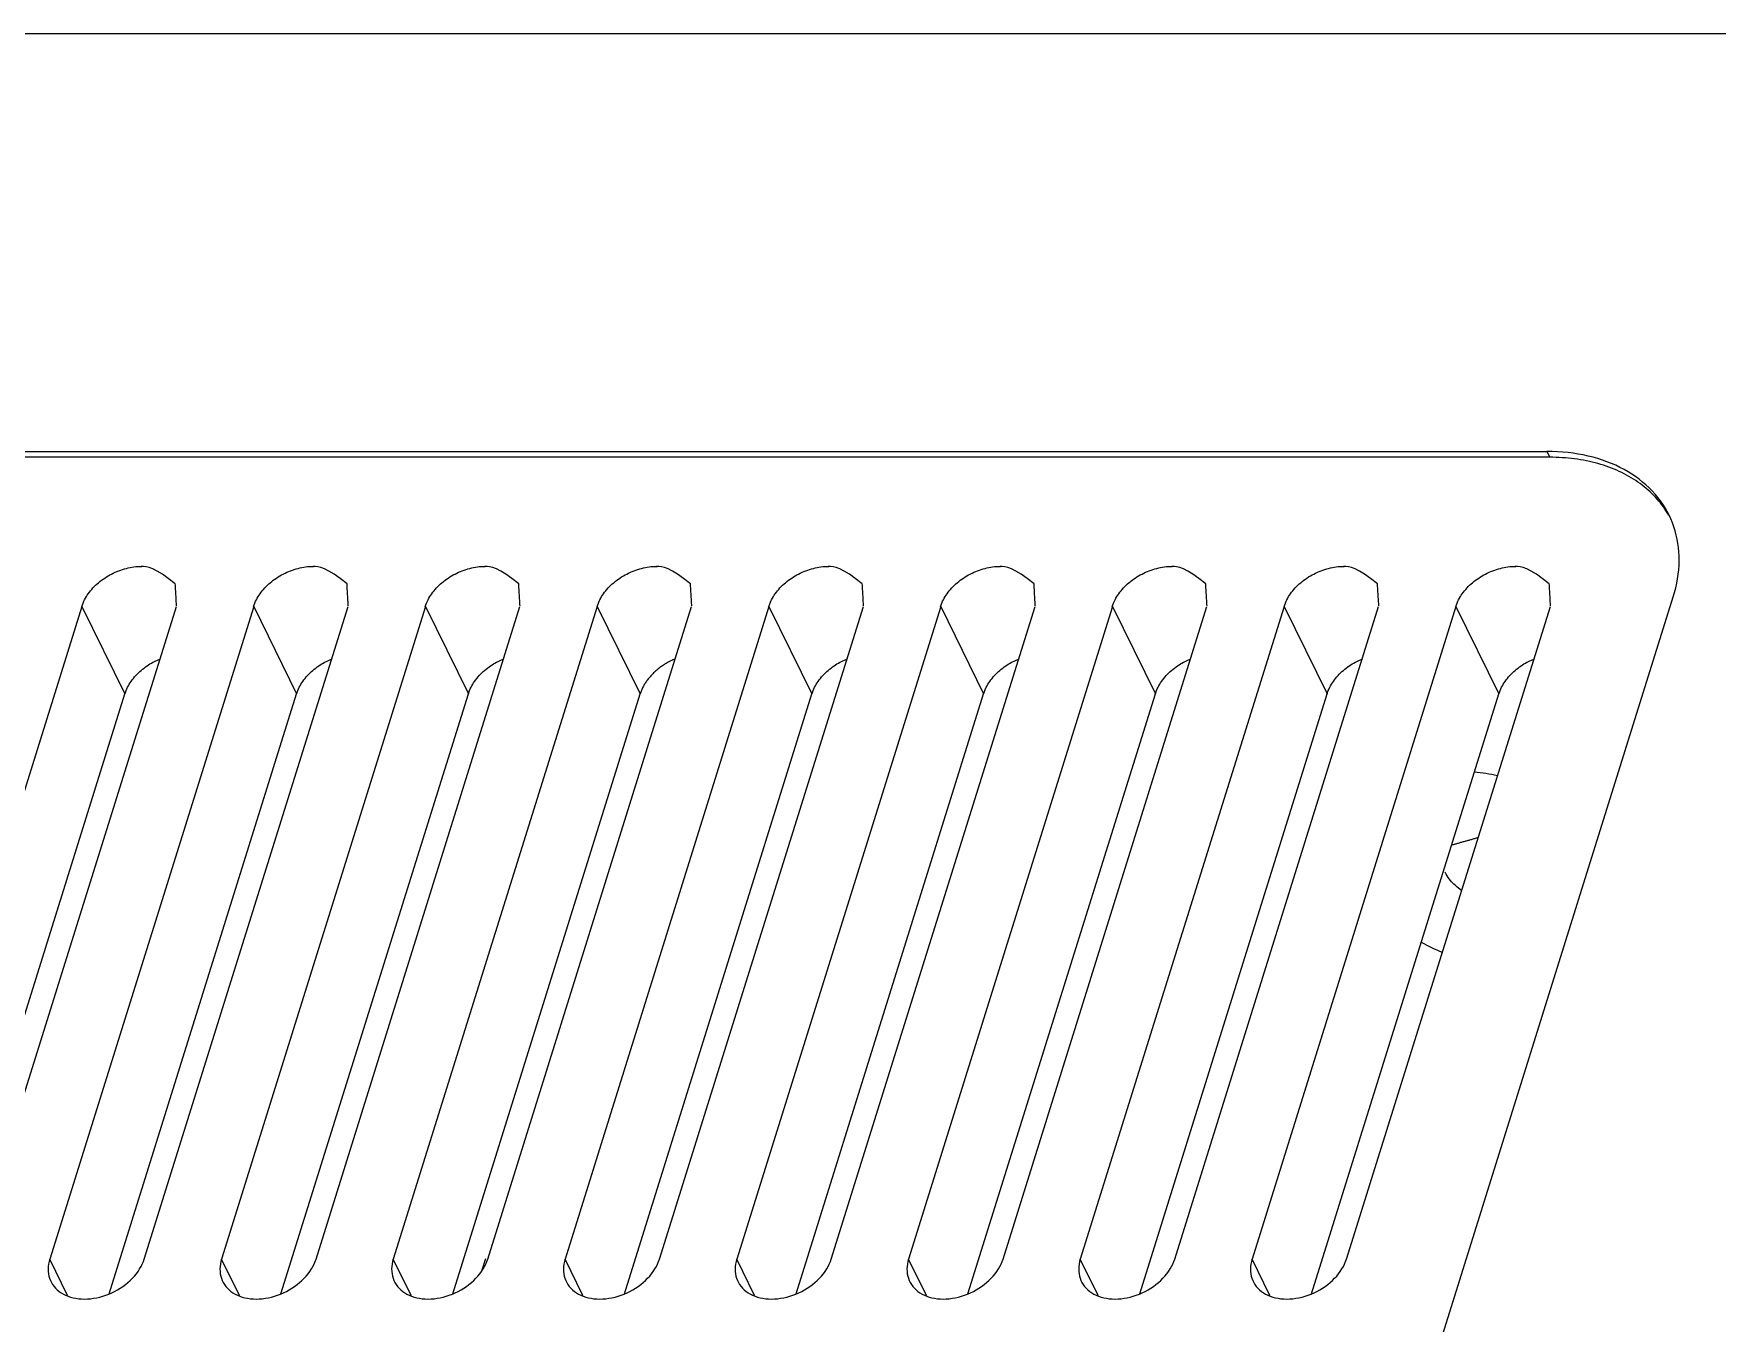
# Model space of a CAD drawing. Header units: millimetres. Extents: x 5016 to 6204, y 3065 to 3485.
# Drawn here: x 6054.75 to 6090.87, y 3240.02 to 3267.69 of the extents above; entities that cross this region are included whole.
import ezdxf

# ---------------------------------------------------------------- set-up
doc = ezdxf.new("R2010")
doc.units = ezdxf.units.MM

msp = doc.modelspace()

# ---------------------------------------------------------------- linework, layer by layer
at = {"color": 7}
for p, q in [((6110.657, 3267.687), (5969.893, 3267.687)), ((5987.738, 3258.723), (6087.212, 3258.723)), ((6087.273, 3258.599), (5987.799, 3258.599)), ((6087.212, 3258.723), (6087.273, 3258.599)), ((6079.859, 3223.386), (6089.922, 3255.603)), ((6055.787, 3255.4), (6051.413, 3241.398)), ((6053.44, 3241.398), (6057.814, 3255.4)), ((6059.471, 3255.4), (6055.098, 3241.398)), ((6055.787, 3255.4), (6056.708, 3253.524)), ((6057.124, 3241.398), (6061.498, 3255.4)), ((6063.156, 3255.4), (6058.782, 3241.398)), ((6059.471, 3255.4), (6060.392, 3253.524)), ((6060.808, 3241.398), (6065.182, 3255.4)), ((6066.84, 3255.4), (6062.466, 3241.398)), ((6063.156, 3255.4), (6064.077, 3253.524)), ((6064.493, 3241.398), (6068.866, 3255.4)), ((6070.524, 3255.4), (6066.15, 3241.398)), ((6066.84, 3255.4), (6067.761, 3253.524)), ((6068.177, 3241.398), (6072.551, 3255.4)), ((6074.208, 3255.4), (6069.835, 3241.398)), ((6070.524, 3255.4), (6071.445, 3253.524)), ((6071.861, 3241.398), (6076.235, 3255.4)), ((6077.893, 3255.4), (6073.519, 3241.398)), ((6074.208, 3255.4), (6075.129, 3253.524)), ((6075.545, 3241.398), (6079.919, 3255.4)), ((6081.577, 3255.4), (6077.203, 3241.398)), ((6077.893, 3255.4), (6078.814, 3253.524)), ((6079.229, 3241.398), (6083.603, 3255.4)), ((6085.261, 3255.4), (6080.887, 3241.398)), ((6081.577, 3255.4), (6082.498, 3253.524)), ((6082.914, 3241.398), (6087.287, 3255.4)), ((6085.261, 3255.4), (6086.182, 3253.524)), ((6052.687, 3240.65), (6056.708, 3253.524)), ((6056.371, 3240.65), (6060.392, 3253.524)), ((6060.056, 3240.65), (6064.077, 3253.524)), ((6063.74, 3240.65), (6067.761, 3253.524)), ((6067.424, 3240.65), (6071.445, 3253.524)), ((6071.108, 3240.65), (6075.129, 3253.524)), ((6074.793, 3240.65), (6078.814, 3253.524)), ((6078.477, 3240.65), (6082.498, 3253.524)), ((6082.161, 3240.65), (6086.182, 3253.524)), ((6055.48, 3240.618), (6055.098, 3241.398)), ((6059.165, 3240.618), (6058.782, 3241.398)), ((6062.849, 3240.618), (6062.466, 3241.398)), ((6064.371, 3241.164), (6064.45, 3241.412)), ((6066.533, 3240.618), (6066.15, 3241.398)), ((6070.217, 3240.618), (6069.835, 3241.398)), ((6073.902, 3240.618), (6073.519, 3241.398)), ((6077.586, 3240.618), (6077.203, 3241.398)), ((6081.27, 3240.618), (6080.887, 3241.398))]:
    msp.add_line(p, q, dxfattribs=at)
for points in [[(6089.922, 3255.603, 0), (6089.951, 3255.701, 0), (6089.976, 3255.799, 0), (6089.997, 3255.896, 0), (6090.015, 3255.994, 0), (6090.029, 3256.091, 0), (6090.039, 3256.187, 0), (6090.046, 3256.283, 0), (6090.049, 3256.379, 0), (6090.048, 3256.473, 0), (6090.043, 3256.567, 0), (6090.034, 3256.66, 0), (6090.022, 3256.751, 0), (6090.006, 3256.842, 0), (6089.986, 3256.931, 0), (6089.963, 3257.019, 0), (6089.936, 3257.106, 0), (6089.905, 3257.191, 0), (6089.871, 3257.275, 0), (6089.833, 3257.357, 0), (6089.791, 3257.437, 0), (6089.746, 3257.515, 0), (6089.698, 3257.592, 0), (6089.646, 3257.666, 0), (6089.591, 3257.739, 0), (6089.532, 3257.809, 0), (6089.47, 3257.877, 0), (6089.405, 3257.943, 0), (6089.337, 3258.007, 0), (6089.266, 3258.068, 0), (6089.192, 3258.127, 0), (6089.115, 3258.183, 0), (6089.035, 3258.237, 0), (6088.952, 3258.289, 0), (6088.867, 3258.337, 0), (6088.779, 3258.383, 0), (6088.688, 3258.426, 0), (6088.595, 3258.466, 0), (6088.5, 3258.504, 0), (6088.403, 3258.539, 0), (6088.303, 3258.57, 0), (6088.202, 3258.599, 0), (6088.098, 3258.625, 0), (6087.993, 3258.648, 0), (6087.885, 3258.668, 0), (6087.777, 3258.685, 0), (6087.666, 3258.698, 0), (6087.555, 3258.709, 0), (6087.442, 3258.717, 0), (6087.328, 3258.722, 0), (6087.212, 3258.723, 0)], [(6089.829, 3257.353, 0), (6089.802, 3257.399, 0), (6089.774, 3257.444, 0), (6089.744, 3257.489, 0), (6089.713, 3257.533, 0), (6089.681, 3257.576, 0), (6089.648, 3257.618, 0), (6089.614, 3257.66, 0), (6089.579, 3257.701, 0), (6089.542, 3257.741, 0), (6089.505, 3257.78, 0), (6089.466, 3257.819, 0), (6089.426, 3257.857, 0), (6089.385, 3257.894, 0), (6089.343, 3257.93, 0), (6089.3, 3257.965, 0), (6089.256, 3258, 0), (6089.211, 3258.033, 0), (6089.165, 3258.066, 0), (6089.118, 3258.098, 0), (6089.07, 3258.129, 0), (6089.021, 3258.159, 0), (6088.971, 3258.188, 0), (6088.921, 3258.216, 0), (6088.869, 3258.244, 0), (6088.816, 3258.27, 0), (6088.763, 3258.295, 0), (6088.709, 3258.32, 0), (6088.654, 3258.343, 0), (6088.598, 3258.365, 0), (6088.541, 3258.387, 0), (6088.484, 3258.407, 0), (6088.425, 3258.427, 0), (6088.366, 3258.445, 0), (6088.307, 3258.463, 0), (6088.247, 3258.479, 0), (6088.185, 3258.494, 0), (6088.124, 3258.509, 0), (6088.062, 3258.522, 0), (6087.999, 3258.534, 0), (6087.935, 3258.545, 0), (6087.871, 3258.555, 0), (6087.807, 3258.564, 0), (6087.742, 3258.572, 0), (6087.676, 3258.579, 0), (6087.61, 3258.585, 0), (6087.543, 3258.59, 0), (6087.476, 3258.594, 0), (6087.409, 3258.596, 0), (6087.341, 3258.598, 0), (6087.273, 3258.599, 0)], [(6068.508, 3254.27, 0), (6068.486, 3254.261, 0), (6068.465, 3254.252, 0), (6068.444, 3254.242, 0), (6068.423, 3254.232, 0), (6068.403, 3254.221, 0), (6068.382, 3254.211, 0), (6068.362, 3254.2, 0), (6068.341, 3254.188, 0), (6068.321, 3254.177, 0), (6068.301, 3254.165, 0), (6068.282, 3254.153, 0), (6068.262, 3254.14, 0), (6068.243, 3254.127, 0), (6068.224, 3254.114, 0), (6068.206, 3254.101, 0), (6068.187, 3254.088, 0), (6068.169, 3254.074, 0), (6068.151, 3254.06, 0), (6068.133, 3254.046, 0), (6068.116, 3254.031, 0), (6068.099, 3254.016, 0), (6068.082, 3254.002, 0), (6068.066, 3253.986, 0), (6068.05, 3253.971, 0), (6068.034, 3253.956, 0), (6068.018, 3253.94, 0), (6068.003, 3253.924, 0), (6067.988, 3253.908, 0), (6067.974, 3253.891, 0), (6067.96, 3253.875, 0), (6067.946, 3253.858, 0), (6067.933, 3253.842, 0), (6067.92, 3253.825, 0), (6067.907, 3253.808, 0), (6067.895, 3253.791, 0), (6067.883, 3253.773, 0), (6067.872, 3253.756, 0), (6067.86, 3253.739, 0), (6067.85, 3253.721, 0), (6067.84, 3253.703, 0), (6067.83, 3253.686, 0), (6067.82, 3253.668, 0), (6067.811, 3253.65, 0), (6067.803, 3253.632, 0), (6067.795, 3253.614, 0), (6067.787, 3253.596, 0), (6067.78, 3253.578, 0), (6067.773, 3253.56, 0), (6067.767, 3253.542, 0), (6067.761, 3253.524, 0)], [(6055.098, 3241.398, 0), (6055.083, 3241.344, 0), (6055.072, 3241.291, 0), (6055.065, 3241.237, 0), (6055.063, 3241.185, 0), (6055.064, 3241.133, 0), (6055.07, 3241.082, 0), (6055.08, 3241.033, 0), (6055.094, 3240.985, 0), (6055.112, 3240.938, 0), (6055.134, 3240.894, 0), (6055.159, 3240.851, 0), (6055.189, 3240.811, 0), (6055.222, 3240.773, 0), (6055.258, 3240.737, 0), (6055.298, 3240.704, 0), (6055.342, 3240.674, 0), (6055.388, 3240.646, 0), (6055.437, 3240.622, 0), (6055.489, 3240.6, 0), (6055.543, 3240.582, 0), (6055.599, 3240.567, 0), (6055.658, 3240.555, 0), (6055.718, 3240.547, 0), (6055.78, 3240.542, 0), (6055.843, 3240.54, 0), (6055.907, 3240.542, 0), (6055.972, 3240.547, 0), (6056.037, 3240.555, 0), (6056.103, 3240.567, 0), (6056.169, 3240.582, 0), (6056.235, 3240.6, 0), (6056.3, 3240.622, 0), (6056.364, 3240.646, 0), (6056.427, 3240.674, 0), (6056.489, 3240.704, 0), (6056.55, 3240.737, 0), (6056.609, 3240.773, 0), (6056.666, 3240.811, 0), (6056.721, 3240.851, 0), (6056.773, 3240.894, 0), (6056.823, 3240.938, 0), (6056.869, 3240.985, 0), (6056.913, 3241.033, 0), (6056.954, 3241.082, 0), (6056.992, 3241.133, 0), (6057.025, 3241.185, 0), (6057.056, 3241.237, 0), (6057.082, 3241.291, 0), (6057.105, 3241.344, 0), (6057.124, 3241.398, 0)], [(6058.782, 3241.398, 0), (6058.767, 3241.344, 0), (6058.756, 3241.291, 0), (6058.75, 3241.237, 0), (6058.747, 3241.185, 0), (6058.749, 3241.133, 0), (6058.754, 3241.082, 0), (6058.764, 3241.033, 0), (6058.778, 3240.985, 0), (6058.796, 3240.938, 0), (6058.818, 3240.894, 0), (6058.844, 3240.851, 0), (6058.873, 3240.811, 0), (6058.906, 3240.773, 0), (6058.943, 3240.737, 0), (6058.983, 3240.704, 0), (6059.026, 3240.674, 0), (6059.072, 3240.646, 0), (6059.121, 3240.622, 0), (6059.173, 3240.6, 0), (6059.227, 3240.582, 0), (6059.283, 3240.567, 0), (6059.342, 3240.555, 0), (6059.402, 3240.547, 0), (6059.464, 3240.542, 0), (6059.527, 3240.54, 0), (6059.591, 3240.542, 0), (6059.656, 3240.547, 0), (6059.722, 3240.555, 0), (6059.787, 3240.567, 0), (6059.853, 3240.582, 0), (6059.919, 3240.6, 0), (6059.984, 3240.622, 0), (6060.048, 3240.646, 0), (6060.112, 3240.674, 0), (6060.174, 3240.704, 0), (6060.234, 3240.737, 0), (6060.293, 3240.773, 0), (6060.35, 3240.811, 0), (6060.405, 3240.851, 0), (6060.457, 3240.894, 0), (6060.507, 3240.938, 0), (6060.554, 3240.985, 0), (6060.598, 3241.033, 0), (6060.638, 3241.082, 0), (6060.676, 3241.133, 0), (6060.71, 3241.185, 0), (6060.74, 3241.237, 0), (6060.767, 3241.291, 0), (6060.789, 3241.344, 0), (6060.808, 3241.398, 0)], [(6062.466, 3241.398, 0), (6062.451, 3241.344, 0), (6062.441, 3241.291, 0), (6062.434, 3241.237, 0), (6062.431, 3241.185, 0), (6062.433, 3241.133, 0), (6062.439, 3241.082, 0), (6062.448, 3241.033, 0), (6062.462, 3240.985, 0), (6062.48, 3240.938, 0), (6062.502, 3240.894, 0), (6062.528, 3240.851, 0), (6062.557, 3240.811, 0), (6062.59, 3240.773, 0), (6062.627, 3240.737, 0), (6062.667, 3240.704, 0), (6062.71, 3240.674, 0), (6062.756, 3240.646, 0), (6062.805, 3240.622, 0), (6062.857, 3240.6, 0), (6062.911, 3240.582, 0), (6062.968, 3240.567, 0), (6063.026, 3240.555, 0), (6063.086, 3240.547, 0), (6063.148, 3240.542, 0), (6063.211, 3240.54, 0), (6063.275, 3240.542, 0), (6063.34, 3240.547, 0), (6063.406, 3240.555, 0), (6063.472, 3240.567, 0), (6063.537, 3240.582, 0), (6063.603, 3240.6, 0), (6063.668, 3240.622, 0), (6063.733, 3240.646, 0), (6063.796, 3240.674, 0), (6063.858, 3240.704, 0), (6063.919, 3240.737, 0), (6063.977, 3240.773, 0), (6064.034, 3240.811, 0), (6064.089, 3240.851, 0), (6064.141, 3240.894, 0), (6064.191, 3240.938, 0), (6064.238, 3240.985, 0), (6064.282, 3241.033, 0), (6064.323, 3241.082, 0), (6064.36, 3241.133, 0), (6064.394, 3241.185, 0), (6064.424, 3241.237, 0), (6064.451, 3241.291, 0), (6064.474, 3241.344, 0), (6064.492, 3241.398, 0)], [(6066.15, 3241.398, 0), (6066.136, 3241.344, 0), (6066.125, 3241.291, 0), (6066.118, 3241.237, 0), (6066.116, 3241.185, 0), (6066.117, 3241.133, 0), (6066.123, 3241.082, 0), (6066.133, 3241.033, 0), (6066.147, 3240.985, 0), (6066.165, 3240.938, 0), (6066.186, 3240.894, 0), (6066.212, 3240.851, 0), (6066.242, 3240.811, 0), (6066.275, 3240.773, 0), (6066.311, 3240.737, 0), (6066.351, 3240.704, 0), (6066.394, 3240.674, 0), (6066.441, 3240.646, 0), (6066.49, 3240.622, 0), (6066.541, 3240.6, 0), (6066.596, 3240.582, 0), (6066.652, 3240.567, 0), (6066.71, 3240.555, 0), (6066.771, 3240.547, 0), (6066.832, 3240.542, 0), (6066.896, 3240.54, 0), (6066.96, 3240.542, 0), (6067.025, 3240.547, 0), (6067.09, 3240.555, 0), (6067.156, 3240.567, 0), (6067.222, 3240.582, 0), (6067.287, 3240.6, 0), (6067.352, 3240.622, 0), (6067.417, 3240.646, 0), (6067.48, 3240.674, 0), (6067.542, 3240.704, 0), (6067.603, 3240.737, 0), (6067.662, 3240.773, 0), (6067.719, 3240.811, 0), (6067.773, 3240.851, 0), (6067.826, 3240.894, 0), (6067.875, 3240.938, 0), (6067.922, 3240.985, 0), (6067.966, 3241.033, 0), (6068.007, 3241.082, 0), (6068.044, 3241.133, 0), (6068.078, 3241.185, 0), (6068.109, 3241.237, 0), (6068.135, 3241.291, 0), (6068.158, 3241.344, 0), (6068.177, 3241.398, 0)], [(6069.835, 3241.398, 0), (6069.82, 3241.344, 0), (6069.809, 3241.291, 0), (6069.802, 3241.237, 0), (6069.8, 3241.185, 0), (6069.801, 3241.133, 0), (6069.807, 3241.082, 0), (6069.817, 3241.033, 0), (6069.831, 3240.985, 0), (6069.849, 3240.938, 0), (6069.871, 3240.894, 0), (6069.896, 3240.851, 0), (6069.926, 3240.811, 0), (6069.959, 3240.773, 0), (6069.995, 3240.737, 0), (6070.035, 3240.704, 0), (6070.079, 3240.674, 0), (6070.125, 3240.646, 0), (6070.174, 3240.622, 0), (6070.226, 3240.6, 0), (6070.28, 3240.582, 0), (6070.336, 3240.567, 0), (6070.395, 3240.555, 0), (6070.455, 3240.547, 0), (6070.517, 3240.542, 0), (6070.58, 3240.54, 0), (6070.644, 3240.542, 0), (6070.709, 3240.547, 0), (6070.774, 3240.555, 0), (6070.84, 3240.567, 0), (6070.906, 3240.582, 0), (6070.972, 3240.6, 0), (6071.037, 3240.622, 0), (6071.101, 3240.646, 0), (6071.164, 3240.674, 0), (6071.227, 3240.704, 0), (6071.287, 3240.737, 0), (6071.346, 3240.773, 0), (6071.403, 3240.811, 0), (6071.458, 3240.851, 0), (6071.51, 3240.894, 0), (6071.56, 3240.938, 0), (6071.607, 3240.985, 0), (6071.65, 3241.033, 0), (6071.691, 3241.082, 0), (6071.729, 3241.133, 0), (6071.763, 3241.185, 0), (6071.793, 3241.237, 0), (6071.819, 3241.291, 0), (6071.842, 3241.344, 0), (6071.861, 3241.398, 0)], [(6073.519, 3241.398, 0), (6073.504, 3241.344, 0), (6073.493, 3241.291, 0), (6073.487, 3241.237, 0), (6073.484, 3241.185, 0), (6073.486, 3241.133, 0), (6073.491, 3241.082, 0), (6073.501, 3241.033, 0), (6073.515, 3240.985, 0), (6073.533, 3240.938, 0), (6073.555, 3240.894, 0), (6073.581, 3240.851, 0), (6073.61, 3240.811, 0), (6073.643, 3240.773, 0), (6073.68, 3240.737, 0), (6073.72, 3240.704, 0), (6073.763, 3240.674, 0), (6073.809, 3240.646, 0), (6073.858, 3240.622, 0), (6073.91, 3240.6, 0), (6073.964, 3240.582, 0), (6074.021, 3240.567, 0), (6074.079, 3240.555, 0), (6074.139, 3240.547, 0), (6074.201, 3240.542, 0), (6074.264, 3240.54, 0), (6074.328, 3240.542, 0), (6074.393, 3240.547, 0), (6074.459, 3240.555, 0), (6074.524, 3240.567, 0), (6074.59, 3240.582, 0), (6074.656, 3240.6, 0), (6074.721, 3240.622, 0), (6074.785, 3240.646, 0), (6074.849, 3240.674, 0), (6074.911, 3240.704, 0), (6074.971, 3240.737, 0), (6075.03, 3240.773, 0), (6075.087, 3240.811, 0), (6075.142, 3240.851, 0), (6075.194, 3240.894, 0), (6075.244, 3240.938, 0), (6075.291, 3240.985, 0), (6075.335, 3241.033, 0), (6075.375, 3241.082, 0), (6075.413, 3241.133, 0), (6075.447, 3241.185, 0), (6075.477, 3241.237, 0), (6075.504, 3241.291, 0), (6075.526, 3241.344, 0), (6075.545, 3241.398, 0)], [(6077.203, 3241.398, 0), (6077.188, 3241.344, 0), (6077.178, 3241.291, 0), (6077.171, 3241.237, 0), (6077.168, 3241.185, 0), (6077.17, 3241.133, 0), (6077.176, 3241.082, 0), (6077.186, 3241.033, 0), (6077.199, 3240.985, 0), (6077.217, 3240.938, 0), (6077.239, 3240.894, 0), (6077.265, 3240.851, 0), (6077.294, 3240.811, 0), (6077.327, 3240.773, 0), (6077.364, 3240.737, 0), (6077.404, 3240.704, 0), (6077.447, 3240.674, 0), (6077.493, 3240.646, 0), (6077.542, 3240.622, 0), (6077.594, 3240.6, 0), (6077.648, 3240.582, 0), (6077.705, 3240.567, 0), (6077.763, 3240.555, 0), (6077.823, 3240.547, 0), (6077.885, 3240.542, 0), (6077.948, 3240.54, 0), (6078.012, 3240.542, 0), (6078.077, 3240.547, 0), (6078.143, 3240.555, 0), (6078.209, 3240.567, 0), (6078.275, 3240.582, 0), (6078.34, 3240.6, 0), (6078.405, 3240.622, 0), (6078.47, 3240.646, 0), (6078.533, 3240.674, 0), (6078.595, 3240.704, 0), (6078.656, 3240.737, 0), (6078.715, 3240.773, 0), (6078.771, 3240.811, 0), (6078.826, 3240.851, 0), (6078.879, 3240.894, 0), (6078.928, 3240.938, 0), (6078.975, 3240.985, 0), (6079.019, 3241.033, 0), (6079.06, 3241.082, 0), (6079.097, 3241.133, 0), (6079.131, 3241.185, 0), (6079.161, 3241.237, 0), (6079.188, 3241.291, 0), (6079.211, 3241.344, 0), (6079.23, 3241.398, 0)], [(6080.887, 3241.398, 0), (6080.873, 3241.344, 0), (6080.862, 3241.291, 0), (6080.855, 3241.237, 0), (6080.853, 3241.185, 0), (6080.854, 3241.133, 0), (6080.86, 3241.082, 0), (6080.87, 3241.033, 0), (6080.884, 3240.985, 0), (6080.902, 3240.938, 0), (6080.923, 3240.894, 0), (6080.949, 3240.851, 0), (6080.979, 3240.811, 0), (6081.012, 3240.773, 0), (6081.048, 3240.737, 0), (6081.088, 3240.704, 0), (6081.131, 3240.674, 0), (6081.178, 3240.646, 0), (6081.227, 3240.622, 0), (6081.278, 3240.6, 0), (6081.333, 3240.582, 0), (6081.389, 3240.567, 0), (6081.448, 3240.555, 0), (6081.508, 3240.547, 0), (6081.57, 3240.542, 0), (6081.633, 3240.54, 0), (6081.697, 3240.542, 0), (6081.762, 3240.547, 0), (6081.827, 3240.555, 0), (6081.893, 3240.567, 0), (6081.959, 3240.582, 0), (6082.024, 3240.6, 0), (6082.09, 3240.622, 0), (6082.154, 3240.646, 0), (6082.217, 3240.674, 0), (6082.279, 3240.704, 0), (6082.34, 3240.737, 0), (6082.399, 3240.773, 0), (6082.456, 3240.811, 0), (6082.51, 3240.851, 0), (6082.563, 3240.894, 0), (6082.612, 3240.938, 0), (6082.659, 3240.985, 0), (6082.703, 3241.033, 0), (6082.744, 3241.082, 0), (6082.781, 3241.133, 0), (6082.815, 3241.185, 0), (6082.846, 3241.237, 0), (6082.872, 3241.291, 0), (6082.895, 3241.344, 0), (6082.914, 3241.398, 0)]]:
    msp.add_polyline3d(points, dxfattribs=at)
for centre, radius, start, end in [((6085.005, 3246.119), 5.763, 78.5369, 83.512), ((6087.246, 3253.342), 5.828, 242.0386, 246.9866)]:
    msp.add_arc(centre, radius, start, end, dxfattribs=at)
for points, knots in [([(6055.785, 3255.392), (6055.819, 3255.504), (6055.915, 3255.684), (6056.137, 3255.92), (6056.417, 3256.106), (6056.734, 3256.227), (6056.955, 3256.259), (6057.072, 3256.258)], [0, 0, 0, 0, 0.184099, 0.381869, 0.589032, 0.797542, 1, 1, 1, 1]), ([(6059.469, 3255.392), (6059.503, 3255.504), (6059.599, 3255.684), (6059.821, 3255.92), (6060.101, 3256.106), (6060.418, 3256.227), (6060.639, 3256.259), (6060.756, 3256.258)], [0, 0, 0, 0, 0.184099, 0.381869, 0.589032, 0.797542, 1, 1, 1, 1]), ([(6063.153, 3255.392), (6063.188, 3255.504), (6063.284, 3255.684), (6063.505, 3255.92), (6063.786, 3256.106), (6064.102, 3256.227), (6064.323, 3256.259), (6064.44, 3256.258)], [0, 0, 0, 0, 0.184099, 0.381869, 0.589032, 0.797542, 1, 1, 1, 1]), ([(6066.837, 3255.392), (6066.872, 3255.504), (6066.968, 3255.684), (6067.189, 3255.92), (6067.47, 3256.106), (6067.787, 3256.227), (6068.008, 3256.259), (6068.124, 3256.258)], [0, 0, 0, 0, 0.184099, 0.381869, 0.589032, 0.797542, 1, 1, 1, 1]), ([(6070.522, 3255.392), (6070.556, 3255.504), (6070.652, 3255.684), (6070.874, 3255.92), (6071.154, 3256.106), (6071.471, 3256.227), (6071.692, 3256.259), (6071.809, 3256.258)], [0, 0, 0, 0, 0.184099, 0.381869, 0.589032, 0.797542, 1, 1, 1, 1]), ([(6074.206, 3255.392), (6074.24, 3255.504), (6074.336, 3255.684), (6074.558, 3255.92), (6074.838, 3256.106), (6075.155, 3256.227), (6075.376, 3256.259), (6075.493, 3256.258)], [0, 0, 0, 0, 0.184099, 0.381869, 0.589032, 0.797542, 1, 1, 1, 1]), ([(6077.89, 3255.392), (6077.925, 3255.504), (6078.021, 3255.684), (6078.242, 3255.92), (6078.523, 3256.106), (6078.839, 3256.227), (6079.06, 3256.259), (6079.177, 3256.258)], [0, 0, 0, 0, 0.184099, 0.381869, 0.589032, 0.797542, 1, 1, 1, 1]), ([(6081.574, 3255.392), (6081.609, 3255.504), (6081.705, 3255.684), (6081.926, 3255.92), (6082.207, 3256.106), (6082.524, 3256.227), (6082.745, 3256.259), (6082.861, 3256.258)], [0, 0, 0, 0, 0.184099, 0.381869, 0.589032, 0.797542, 1, 1, 1, 1]), ([(6085.259, 3255.392), (6085.293, 3255.504), (6085.389, 3255.684), (6085.611, 3255.92), (6085.891, 3256.106), (6086.208, 3256.227), (6086.429, 3256.259), (6086.546, 3256.258)], [0, 0, 0, 0, 0.184099, 0.381869, 0.589032, 0.797542, 1, 1, 1, 1]), ([(6056.705, 3253.515), (6056.74, 3253.627), (6056.835, 3253.805), (6057.055, 3254.042), (6057.26, 3254.179), (6057.365, 3254.229), (6057.472, 3254.277)], [0, 0, 0, 0, 0.273216, 0.571947, 0.886419, 1, 1, 1, 1]), ([(6060.39, 3253.515), (6060.424, 3253.627), (6060.519, 3253.805), (6060.739, 3254.042), (6060.944, 3254.179), (6061.049, 3254.229), (6061.156, 3254.277)], [0, 0, 0, 0, 0.273216, 0.571947, 0.886419, 1, 1, 1, 1]), ([(6064.074, 3253.515), (6064.109, 3253.627), (6064.203, 3253.805), (6064.424, 3254.042), (6064.628, 3254.179), (6064.734, 3254.229), (6064.84, 3254.277)], [0, 0, 0, 0, 0.273216, 0.571948, 0.886419, 1, 1, 1, 1]), ([(6071.442, 3253.515), (6071.477, 3253.627), (6071.572, 3253.805), (6071.792, 3254.042), (6071.997, 3254.179), (6072.102, 3254.229), (6072.209, 3254.277)], [0, 0, 0, 0, 0.273216, 0.571947, 0.886419, 1, 1, 1, 1]), ([(6075.127, 3253.515), (6075.161, 3253.627), (6075.256, 3253.805), (6075.476, 3254.042), (6075.681, 3254.179), (6075.786, 3254.229), (6075.893, 3254.277)], [0, 0, 0, 0, 0.273216, 0.571947, 0.886419, 1, 1, 1, 1]), ([(6078.811, 3253.515), (6078.846, 3253.627), (6078.94, 3253.805), (6079.161, 3254.042), (6079.365, 3254.179), (6079.471, 3254.229), (6079.577, 3254.277)], [0, 0, 0, 0, 0.273216, 0.571947, 0.886419, 1, 1, 1, 1]), ([(6082.495, 3253.515), (6082.53, 3253.627), (6082.624, 3253.805), (6082.845, 3254.042), (6083.049, 3254.179), (6083.155, 3254.229), (6083.262, 3254.277)], [0, 0, 0, 0, 0.273216, 0.571947, 0.886419, 1, 1, 1, 1]), ([(6086.179, 3253.515), (6086.214, 3253.627), (6086.309, 3253.805), (6086.529, 3254.042), (6086.734, 3254.179), (6086.839, 3254.229), (6086.946, 3254.277)], [0, 0, 0, 0, 0.273216, 0.571947, 0.886419, 1, 1, 1, 1]), ([(6085.378, 3249.307), (6085.285, 3249.378), (6085.194, 3249.452), (6085.083, 3249.589), (6085.032, 3249.695)], [0, 0, 0, 0, 0.376656, 1, 1, 1, 1])]:
    msp.add_open_spline(points, degree=3, knots=knots, dxfattribs=at)
for points, degree in [([(6057.789, 3255.883), (6057.363, 3256.234), (6057.177, 3256.258), (6057.06, 3256.258)], 3), ([(6061.473, 3255.883), (6061.047, 3256.234), (6060.862, 3256.258), (6060.745, 3256.258)], 3), ([(6065.157, 3255.883), (6064.731, 3256.234), (6064.546, 3256.258), (6064.429, 3256.258)], 3), ([(6068.841, 3255.883), (6068.416, 3256.234), (6068.23, 3256.258), (6068.113, 3256.258)], 3), ([(6072.526, 3255.883), (6072.1, 3256.234), (6071.914, 3256.258), (6071.797, 3256.258)], 3), ([(6076.21, 3255.883), (6075.784, 3256.234), (6075.599, 3256.258), (6075.482, 3256.258)], 3), ([(6079.894, 3255.883), (6079.468, 3256.234), (6079.283, 3256.258), (6079.166, 3256.258)], 3), ([(6083.578, 3255.883), (6083.153, 3256.234), (6082.967, 3256.258), (6082.85, 3256.258)], 3), ([(6087.263, 3255.883), (6086.837, 3256.234), (6086.651, 3256.258), (6086.534, 3256.258)], 3), ([(6057.817, 3255.412), (6057.789, 3255.883)], 1), ([(6061.501, 3255.412), (6061.473, 3255.883)], 1), ([(6065.185, 3255.412), (6065.157, 3255.883)], 1), ([(6068.87, 3255.412), (6068.841, 3255.883)], 1), ([(6072.554, 3255.412), (6072.526, 3255.883)], 1), ([(6076.238, 3255.412), (6076.21, 3255.883)], 1), ([(6079.922, 3255.412), (6079.894, 3255.883)], 1), ([(6083.607, 3255.412), (6083.578, 3255.883)], 1), ([(6087.291, 3255.412), (6087.263, 3255.883)], 1), ([(6085.178, 3250.284), (6085.734, 3250.441)], 1)]:
    msp.add_open_spline(points, degree=degree, dxfattribs=at)

doc.saveas('drawing.dxf')
